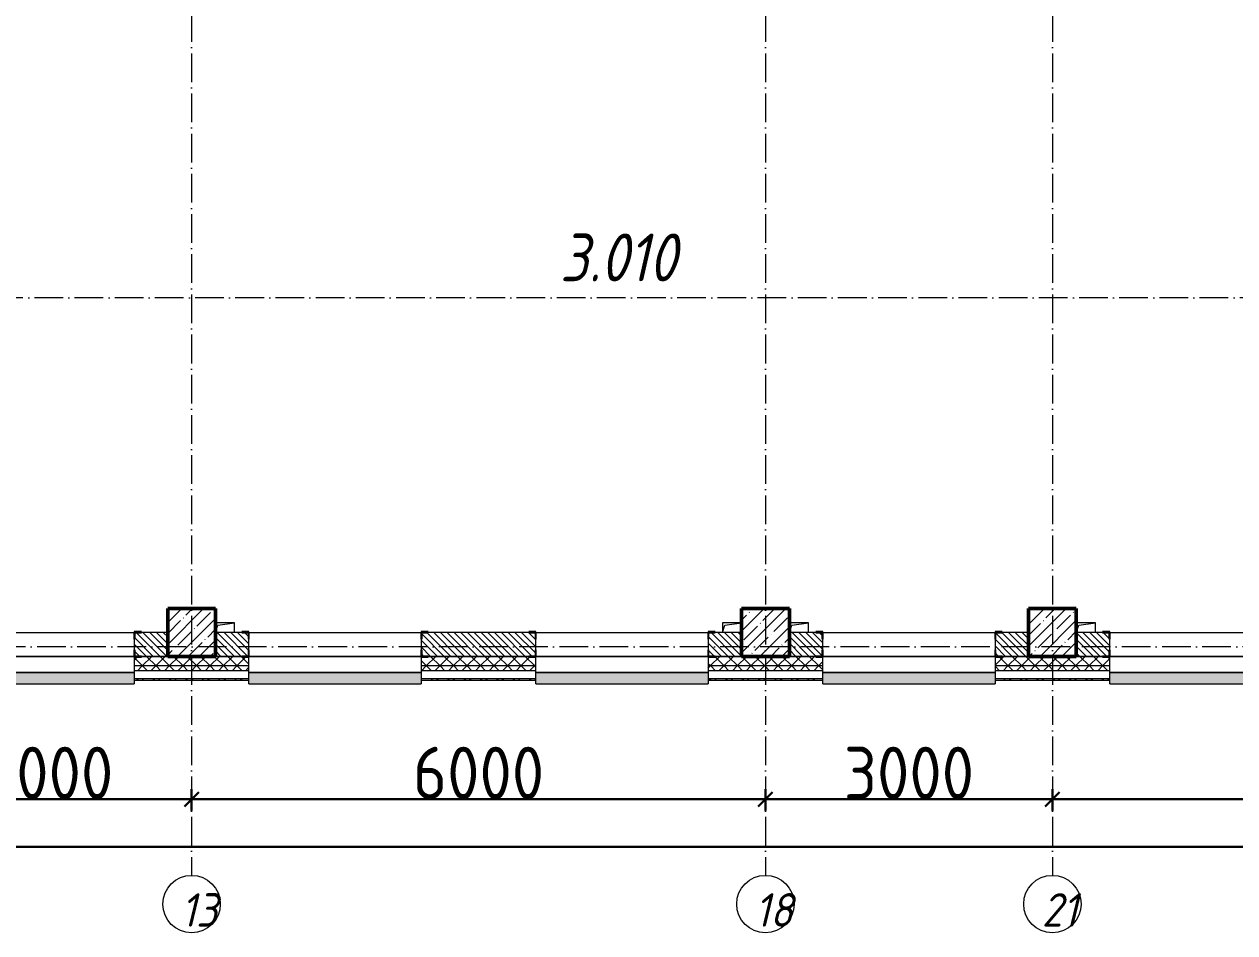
# Model space of a CAD drawing. Header units: millimetres. Extents: x 35697 to 388678, y -91946 to 171347.
# Drawn here: x 302971 to 315628, y -34572 to -25073 of the extents above; entities that cross this region are included whole.
import ezdxf

# ---------------------------------------------------------------- set-up
doc = ezdxf.new("R2010")
doc.units = ezdxf.units.MM
doc.linetypes.add('50_200_ШТРИХ_1Т_ш5_п1_п1_', pattern=[700, 500, -100, 0, -100])
for name, color, linetype, lineweight in [('A-____-____-DIMS', 7, 'Continuous', 9), ('A-GENM-____-MCUT', 7, 'Continuous', 25), ('A-GENM-____-OTLN', 7, 'Continuous', 9), ('A-GENM-____-OTLN-1', 7, 'Continuous', 25), ('A-GLAZ-____-OTLN', 7, 'Continuous', 9), ('A-WALL-____-MCUT', 7, 'Continuous', 13), ('A-WALL-____-MCUT-1', 7, 'Continuous', 9), ('A-WALL-____-OTLN', 7, 'Continuous', 9), ('A-WALL-____-PATT-1', 7, 'Continuous', 9), ('A-WALL-FNSH-MCUT-1', 7, 'Continuous', 9), ('S-COLS-____-MCUT', 7, 'Continuous', 50), ('S-COLS-____-OTLN', 7, 'Continuous', 9), ('S-GRID-____-IDEN', 7, 'Continuous', 9), ('S-GRID-____-OTLN-1', 7, '50_200_ШТРИХ_1Т_ш5_п1_п1_', 9), ('Марки помещений', 7, 'Continuous', 9), ('стяжа', 7, 'Continuous', 30)]:
    doc.layers.add(name, color=color, linetype=linetype, lineweight=lineweight)
doc.layers.add('A-GLAZ-____-OTLN-1', color=7, linetype='Continuous', lineweight=9, true_color=0xc0c0c0)
doc.styles.add('ISOCPEUR_I_2', font='isocpeui.ttf', dxfattribs={"width": 0.85, "height": 2.3})
doc.styles.add('ISOCPEUR_I_9', font='isocpeui.ttf', dxfattribs={"width": 0.9, "height": 250})
doc.styles.add('СПДС', font='isocpeur.ttf', dxfattribs={"width": 0.9})
doc.dimstyles.new('ISO-2_5_0_9К_БОЛЬШОЙ_ОСИ', dxfattribs={"dimscale": 304.8, "dimtxt": 248.995294, "dimasz": 0.492126, "dimexe": 0.393701, "dimexo": 0, "dimgap": 0, "dimtad": 1, "dimdec": 0, "dimzin": 0, "dimdsep": 46, "dimtxsty": 'ISOCPEUR_I_9', "dimblk1": 'OBLIQUE', "dimblk2": 'OBLIQUE', "dimsah": 1, "dimcen": 0.09, "dimdle": 0.393701, "dimazin": 0, "dimtfac": 1, "dimtdec": 4, "dimtix": 1, "dimtmove": 0, "dimatfit": 3, "dimfxl": 1, "dimtvp": 1, "dimtolj": 1, "dimtzin": 0, "dimarcsym": 2})
pattern_1 = [(45, (283770.71, -86863.46), (-70.71068, 70.71068), []), (135, (283770.71, -86863.46), (-70.71068, -70.71068), [])]
pattern_2 = [(135, (283770.707, -86863.456), (-35.35534, -35.35534), [])]

# ---------------------------------------------------------------- blocks, each defined once
blk = doc.blocks.new('BSC_Колонна _Прямоугольная - 500х500-25642906-АР1_План отверстий 3 этажа в осях 1-64_Ю-ЯЯ')
at = {"layer": 'S-COLS-____-OTLN'}
h = blk.add_hatch(dxfattribs=at)
h.set_pattern_fill('FP_19', color=256, style=0, pattern_type=2)
h.set_pattern_definition([(45, (-26950, -55431.04), (-114.04925, 114.04925), []), (45, (-26835.95, -55431.04), (-114.04925, 114.04925), [201.613, -40.323, 3.353, -36.97])])
h.paths.add_polyline_path([(-250, -250), (250, -250), (250, 250), (-250, 250), (-250, 178)], flags=0)
at = {"layer": 'S-COLS-____-MCUT'}
for p, q in [((250, 250), (-250, 250)), ((-250, 250), (-250, -250)), ((250, -250), (250, 250)), ((-250, -250), (250, -250))]:
    blk.add_line(p, q, dxfattribs=at)
blk = doc.blocks.new('BSC_Колонна _Прямоугольная - 500х500-V48-АР1_План отверстий 3 этажа в осях 1-64_Ю-ЯЯ')
at = {"layer": 'S-COLS-____-OTLN'}
h = blk.add_hatch(dxfattribs=at)
h.set_pattern_fill('FP_56', color=256, style=0, pattern_type=2)
h.set_pattern_definition([(45, (-29950, -55431.04), (-114.04925, 114.04925), []), (45, (-29835.95, -55431.04), (-114.04925, 114.04925), [201.613, -40.323, 3.353, -36.97])])
h.paths.add_polyline_path([(-250, -250), (250, -250), (250, 250), (-250, 250)], flags=0)
at = {"layer": 'S-COLS-____-MCUT'}
for p, q in [((250, 250), (-250, 250)), ((-250, 250), (-250, -250)), ((250, -250), (250, 250)), ((-250, -250), (250, -250))]:
    blk.add_line(p, q, dxfattribs=at)
blk = doc.blocks.new('BSC_Колонна _Прямоугольная - 500х500-V50-АР1_План отверстий 3 этажа в осях 1-64_Ю-ЯЯ')
at = {"layer": 'S-COLS-____-OTLN'}
h = blk.add_hatch(dxfattribs=at)
h.set_pattern_fill('FP_58', color=256, style=0, pattern_type=2)
h.set_pattern_definition([(45, (-20950, -55431.04), (-114.04925, 114.04925), []), (45, (-20835.95, -55431.04), (-114.04925, 114.04925), [201.613, -40.323, 3.353, -36.97])])
h.paths.add_polyline_path([(-250, -250), (250, -250), (250, 250), (-250, 250)], flags=0)
at = {"layer": 'S-COLS-____-MCUT'}
for p, q in [((250, 250), (-250, 250)), ((-250, 250), (-250, -250)), ((250, -250), (250, 250)), ((-250, -250), (250, -250))]:
    blk.add_line(p, q, dxfattribs=at)
blk = doc.blocks.new('Фахверк_СКБ_Уголок - 250_2700-27497298-АР1_План отверстий 3 этажа в осях 1-64_Ю-ЯЯ')
at = {"layer": 'A-GENM-____-MCUT'}
for p, q in [((200, 181), (125, 181)), ((125, 181), (125, 106)), ((131, 106), (131, 175)), ((131, 175), (200, 175)), ((200, 175), (200, 181)), ((125, 106), (131, 106)), ((131, -6), (125, -6)), ((125, -6), (125, -81)), ((125, -81), (200, -81)), ((131, -75), (131, -6)), ((200, -75), (131, -75)), ((200, -81), (200, -75))]:
    blk.add_line(p, q, dxfattribs=at)
blk = doc.blocks.new('AR_Отверстие прямоугольное _в плите_ - AR_Отверстие прямоугольное _в плите_-V178-АР1_План отверстий 3 этажа в осях 1-64_Ю-ЯЯ')
at = {"layer": 'A-GENM-____-OTLN'}
for p, q in [((100, 50), (-100, 50)), ((-100, -50), (-75, 25)), ((-75, 25), (100, 50)), ((100, -50), (100, 50))]:
    blk.add_line(p, q, dxfattribs=at)
blk = doc.blocks.new('AR_Отверстие прямоугольное _в плите_ - AR_Отверстие прямоугольное _в плите_-V185-АР1_План отверстий 3 этажа в осях 1-64_Ю-ЯЯ')
at = {"layer": 'A-GENM-____-OTLN'}
for p, q in [((100, 50), (-100, 50)), ((-100, 50), (-100, -50)), ((-100, -50), (-75, 25)), ((-75, 25), (100, 50))]:
    blk.add_line(p, q, dxfattribs=at)
blk = doc.blocks.new('Отлив_СКБ - Отлив витража_120_НВФ-31885687-АР1_План отверстий 3 этажа в осях 1-64_Ю-ЯЯ')
at = {"layer": 'A-GLAZ-____-OTLN-1'}
for points in [[(0, -2), (1800, -2), (1800, 0), (0, 0)], [(945, -120), (1800, -120), (1800, -2), (0, -2), (0, -120), (878, -120)]]:
    blk.add_hatch(color=256, dxfattribs=at).paths.add_polyline_path(points, flags=0)
at = {"layer": 'A-GLAZ-____-OTLN'}
for p, q in [((0, 0), (1800, 0)), ((1800, -2), (0, -2)), ((0, -120), (0, -83)), ((0, -120), (1800, -120)), ((1800, -83), (1800, -120))]:
    blk.add_line(p, q, dxfattribs=at)
blk = doc.blocks.new('Ось сетки - Круг_Ø6_00__ISO-2_5_0_9K_-25732049-АР1_План отверстий 3 этажа в осях 1-64_Ю-ЯЯ')
at = {"layer": 'S-GRID-____-IDEN'}
blk.add_circle((0, 0), 3, dxfattribs=at)
blk = doc.blocks.new('_Oblique')
at = {"color": 0, "linetype": 'ByBlock', "lineweight": -2}
blk.add_line((-0.5, -0.5), (0.5, 0.5), dxfattribs=at)
blk = doc.blocks.new('*D2163')
at = {"layer": 'A-____-____-DIMS', "color": 0, "lineweight": -2, "transparency": 16777216}
for p, q in [((301721, -33069), (301721, -33295)), ((304721, -33069), (304721, -33295)), ((301601, -33175), (304841, -33175))]:
    blk.add_line(p, q, dxfattribs=at)
at = {"layer": 'Defpoints', "color": 0, "transparency": 16777216}
for p in [(301721, -33069), (304721, -33069), (304721, -33175)]:
    blk.add_point(p, dxfattribs=at)
at = {"layer": 'A-____-____-DIMS', "color": 0, "lineweight": -2, "transparency": 16777216, "xscale": 150, "yscale": 150, "zscale": 150, "rotation": 180}
blk.add_blockref('_Oblique', (301721, -33175), dxfattribs=at)
at = {"layer": 'A-____-____-DIMS', "color": 0, "lineweight": -2, "transparency": 16777216, "xscale": 150, "yscale": 150, "zscale": 150}
blk.add_blockref('_Oblique', (304721, -33175), dxfattribs=at)
at = {"layer": 'A-____-____-DIMS', "color": 0, "transparency": 16777216, "insert": (303221, -32901), "char_height": 548.6, "attachment_point": 5, "style": 'СПДС'}
blk.add_mtext('\\A1;3000', dxfattribs=at)
blk = doc.blocks.new('*D2164')
at = {"layer": 'A-____-____-DIMS', "color": 0, "lineweight": -2, "transparency": 16777216}
for p, q in [((304721, -33069), (304721, -33295)), ((310721, -33069), (310721, -33295)), ((304601, -33175), (310841, -33175))]:
    blk.add_line(p, q, dxfattribs=at)
at = {"layer": 'Defpoints', "color": 0, "transparency": 16777216}
for p in [(304721, -33069), (310721, -33069), (310721, -33175)]:
    blk.add_point(p, dxfattribs=at)
at = {"layer": 'A-____-____-DIMS', "color": 0, "lineweight": -2, "transparency": 16777216, "xscale": 150, "yscale": 150, "zscale": 150, "rotation": 180}
blk.add_blockref('_Oblique', (304721, -33175), dxfattribs=at)
at = {"layer": 'A-____-____-DIMS', "color": 0, "lineweight": -2, "transparency": 16777216, "xscale": 150, "yscale": 150, "zscale": 150}
blk.add_blockref('_Oblique', (310721, -33175), dxfattribs=at)
at = {"layer": 'A-____-____-DIMS', "color": 0, "transparency": 16777216, "insert": (307721, -32901), "char_height": 548.6, "attachment_point": 5, "style": 'СПДС'}
blk.add_mtext('\\A1;6000', dxfattribs=at)
blk = doc.blocks.new('*D2165')
at = {"layer": 'A-____-____-DIMS', "color": 0, "lineweight": -2, "transparency": 16777216}
for p, q in [((310721, -33069), (310721, -33295)), ((313721, -33069), (313721, -33295)), ((310601, -33175), (313841, -33175))]:
    blk.add_line(p, q, dxfattribs=at)
at = {"layer": 'Defpoints', "color": 0, "transparency": 16777216}
for p in [(310721, -33069), (313721, -33069), (313721, -33175)]:
    blk.add_point(p, dxfattribs=at)
at = {"layer": 'A-____-____-DIMS', "color": 0, "lineweight": -2, "transparency": 16777216, "xscale": 150, "yscale": 150, "zscale": 150, "rotation": 180}
blk.add_blockref('_Oblique', (310721, -33175), dxfattribs=at)
at = {"layer": 'A-____-____-DIMS', "color": 0, "lineweight": -2, "transparency": 16777216, "xscale": 150, "yscale": 150, "zscale": 150}
blk.add_blockref('_Oblique', (313721, -33175), dxfattribs=at)
at = {"layer": 'A-____-____-DIMS', "color": 0, "transparency": 16777216, "insert": (312221, -32901), "char_height": 548.6, "attachment_point": 5, "style": 'СПДС'}
blk.add_mtext('\\A1;3000', dxfattribs=at)
blk = doc.blocks.new('*D2166')
at = {"layer": 'A-____-____-DIMS', "color": 0, "lineweight": -2, "transparency": 16777216}
for p, q in [((313721, -33069), (313721, -33295)), ((319721, -33069), (319721, -33295)), ((313601, -33175), (319841, -33175))]:
    blk.add_line(p, q, dxfattribs=at)
at = {"layer": 'Defpoints', "color": 0, "transparency": 16777216}
for p in [(313721, -33069), (319721, -33069), (319721, -33175)]:
    blk.add_point(p, dxfattribs=at)
at = {"layer": 'A-____-____-DIMS', "color": 0, "lineweight": -2, "transparency": 16777216, "xscale": 150, "yscale": 150, "zscale": 150, "rotation": 180}
blk.add_blockref('_Oblique', (313721, -33175), dxfattribs=at)
at = {"layer": 'A-____-____-DIMS', "color": 0, "lineweight": -2, "transparency": 16777216, "xscale": 150, "yscale": 150, "zscale": 150}
blk.add_blockref('_Oblique', (319721, -33175), dxfattribs=at)
at = {"layer": 'A-____-____-DIMS', "color": 0, "transparency": 16777216, "insert": (316721, -32901), "char_height": 548.6, "attachment_point": 5, "style": 'СПДС'}
blk.add_mtext('\\A1;6000', dxfattribs=at)
blk = doc.blocks.new('*D2179')
at = {"layer": 'A-____-____-DIMS', "color": 0, "lineweight": -2, "transparency": 16777216}
for p, q in [((281421, -33566), (281421, -33792)), ((354821, -33566), (354821, -33792)), ((281301, -33672), (354941, -33672))]:
    blk.add_line(p, q, dxfattribs=at)
at = {"layer": 'Defpoints', "color": 0, "transparency": 16777216}
for p in [(281421, -33566), (354821, -33566), (354821, -33672)]:
    blk.add_point(p, dxfattribs=at)
at = {"layer": 'A-____-____-DIMS', "color": 0, "lineweight": -2, "transparency": 16777216, "xscale": 150, "yscale": 150, "zscale": 150, "rotation": 180}
blk.add_blockref('_Oblique', (281421, -33672), dxfattribs=at)
at = {"layer": 'A-____-____-DIMS', "color": 0, "lineweight": -2, "transparency": 16777216, "xscale": 150, "yscale": 150, "zscale": 150}
blk.add_blockref('_Oblique', (354821, -33672), dxfattribs=at)
at = {"layer": 'A-____-____-DIMS', "color": 0, "transparency": 16777216, "insert": (318121, -33397), "char_height": 548.6, "attachment_point": 5, "style": 'СПДС'}
blk.add_mtext('\\A1;73400', dxfattribs=at)
blk = doc.blocks.new('3эт')
at = {"layer": 'S-GRID-____-OTLN-1', "color": 251, "ltscale": 0.6, "true_color": 0x636466}
for p, q in [((304720.7, 4029.4), (304720.7, -33971.9)), ((310720.7, 4029.4), (310720.7, -33971.9)), ((313720.7, 4029.4), (313720.7, -33971.9)), ((359250.7, -27932.4), (279101.9, -27932.4)), ((387845.1, -31582.4), (279101.9, -31582.4))]:
    blk.add_line(p, q, dxfattribs=at)
at = {"layer": 'S-GRID-____-IDEN', "xscale": 99.99999999999993, "yscale": 99.99999999999993, "zscale": 99.99999999999993, "rotation": 180}
for p in [(304720.7, -34271.9), (310720.7, -34271.9), (313720.7, -34271.9)]:
    blk.add_blockref('Ось сетки - Круг_Ø6_00__ISO-2_5_0_9K_-25732049-АР1_План отверстий 3 этажа в осях 1-64_Ю-ЯЯ', p, dxfattribs=at)
at = {"layer": 'S-GRID-____-IDEN', "char_height": 350, "width": 346.329, "attachment_point": 1, "style": 'ISOCPEUR_I_9'}
for s, insert in [('13', (304610.2, -34157.9)), ('18', (310610.2, -34157.9)), ('21', (313610.2, -34157.9))]:
    blk.add_mtext(s, dxfattribs=dict(at, insert=insert))
at = {"layer": 'A-____-____-DIMS'}
for base, p1, p2, override, picture, middle in [((304720.7, -33175), (301720.7, -33068.9), (304720.7, -33068.9), {"dimtxt": 1.8, "dimpost": '<>', "dimtxsty": 'СПДС', "dimfxl": 3000}, '*D2163', (303220.7, -32900.7)), ((310720.7, -33175), (304720.7, -33068.9), (310720.7, -33068.9), {"dimtxt": 1.8, "dimpost": '<>', "dimtxsty": 'СПДС', "dimfxl": 6000}, '*D2164', (307720.7, -32900.7)), ((313720.7, -33175), (310720.7, -33068.9), (313720.7, -33068.9), {"dimtxt": 1.8, "dimpost": '<>', "dimtxsty": 'СПДС', "dimfxl": 3000}, '*D2165', (312220.7, -32900.7)), ((319720.7, -33175), (313720.7, -33068.9), (319720.7, -33068.9), {"dimtxt": 1.8, "dimpost": '<>', "dimtxsty": 'СПДС', "dimfxl": 6000}, '*D2166', (316720.7, -32900.7)), ((354820.7, -33671.8), (281420.7, -33565.7), (354820.7, -33565.7), {"dimtxt": 1.8, "dimpost": '<>', "dimtxsty": 'СПДС', "dimfxl": 73400}, '*D2179', (318120.7, -33397.5))]:
    dim = blk.add_linear_dim(base=base, p1=p1, p2=p2, dimstyle='ISO-2_5_0_9К_БОЛЬШОЙ_ОСИ', override=override, dxfattribs=at)
    dim.commit()
    dim.dimension.update_dxf_attribs({"geometry": picture, "text_midpoint": middle})

msp = doc.modelspace()

# ---------------------------------------------------------------- hatches: boundary and pattern name
at = {"layer": 'A-WALL-____-PATT-1'}
h = msp.add_hatch(dxfattribs=at)
h.set_pattern_fill('FP_9', color=256, style=0, pattern_type=2)
h.set_pattern_definition(pattern_2)
h.paths.add_polyline_path([(304127, -31682), (304471, -31682), (304471, -31432), (304127, -31432), (304127, -31501), (304121, -31501), (304121, -31613), (304127, -31613)], flags=0)
h.paths.add_polyline_path([(302065, -31682), (302315, -31682), (302315, -31613), (302321, -31613), (302321, -31501), (302315, -31501), (302315, -31432), (301971, -31432), (301971, -31682)], flags=0)
h = msp.add_hatch(dxfattribs=at)
h.set_pattern_fill('FP_9', color=256, style=0, pattern_type=2)
h.set_pattern_definition(pattern_2)
h.paths.add_polyline_path([(310471, -31682), (310471, -31432), (310127, -31432), (310127, -31501), (310121, -31501), (310121, -31613), (310127, -31613), (310127, -31682), (310269, -31682)], flags=0)
h.paths.add_polyline_path([(307196, -31682), (308315, -31682), (308315, -31613), (308321, -31613), (308321, -31501), (308315, -31501), (308315, -31432), (307127, -31432), (307127, -31501), (307121, -31501), (307121, -31613), (307127, -31613), (307127, -31682)], flags=0)
h.paths.add_polyline_path([(305246, -31682), (305315, -31682), (305315, -31613), (305321, -31613), (305321, -31501), (305315, -31501), (305315, -31432), (304971, -31432), (304971, -31682), (305065, -31682)], flags=0)
h = msp.add_hatch(dxfattribs=at)
h.set_pattern_fill('FP_9', color=256, style=0, pattern_type=2)
h.set_pattern_definition(pattern_2)
h.paths.add_polyline_path([(313127, -31682), (313471, -31682), (313471, -31432), (313127, -31432), (313127, -31501), (313121, -31501), (313121, -31613), (313127, -31613)], flags=0)
h.paths.add_polyline_path([(311315, -31682), (311315, -31613), (311321, -31613), (311321, -31501), (311315, -31501), (311315, -31432), (310971, -31432), (310971, -31682), (311246, -31682)], flags=0)
h = msp.add_hatch(dxfattribs=at)
h.set_pattern_fill('FP_9', color=256, style=0, pattern_type=2)
h.set_pattern_definition(pattern_2)
h.paths.add_polyline_path([(317315, -31682), (317315, -31613), (317321, -31613), (317321, -31501), (317315, -31501), (317315, -31432), (316127, -31432), (316127, -31501), (316121, -31501), (316121, -31613), (316127, -31613), (316127, -31682), (317246, -31682)], flags=0)
h.paths.add_polyline_path([(319127, -31682), (319471, -31682), (319471, -31432), (319127, -31432), (319127, -31501), (319121, -31501), (319121, -31613), (319127, -31613)], flags=0)
h.paths.add_polyline_path([(314246, -31682), (314315, -31682), (314315, -31613), (314321, -31613), (314321, -31501), (314315, -31501), (314315, -31432), (313971, -31432), (313971, -31682)], flags=0)
h = msp.add_hatch(dxfattribs=at)
h.set_pattern_fill('FP_4', color=256, style=0, pattern_type=2)
h.set_pattern_definition(pattern_1)
h.paths.add_polyline_path([(357990, -31782), (358071, -31782), (358071, -31682), (351721, -31682), (351721, -31782), (354455, -31782)], flags=0)
h.paths.add_polyline_path([(347385, -31782), (347771, -31782), (347771, -31688), (347696, -31688), (347696, -31682), (346746, -31682), (346746, -31688), (346671, -31688), (346671, -31782), (347021, -31782)], flags=0)
h.paths.add_polyline_path([(349153, -31782), (350721, -31782), (350721, -31682), (348846, -31682), (348846, -31688), (348771, -31688), (348771, -31782)], flags=0)
h.paths.add_polyline_path([(343746, -31782), (344871, -31782), (344871, -31688), (344796, -31688), (344796, -31682), (343746, -31682), (343746, -31688), (343671, -31688), (343671, -31782), (343677, -31782)], flags=0)
h.paths.add_polyline_path([(341871, -31782), (341871, -31688), (341796, -31688), (341796, -31682), (340746, -31682), (340746, -31688), (340671, -31688), (340671, -31782), (341199, -31782)], flags=0)
h.paths.add_polyline_path([(337746, -31782), (338871, -31782), (338871, -31688), (338796, -31688), (338796, -31682), (337746, -31682), (337746, -31688), (337671, -31688), (337671, -31782)], flags=0)
h.paths.add_polyline_path([(335796, -31782), (335871, -31782), (335871, -31688), (335796, -31688), (335796, -31682), (334746, -31682), (334746, -31688), (334671, -31688), (334671, -31782), (335013, -31782)], flags=0)
h.paths.add_polyline_path([(332021, -31782), (332871, -31782), (332871, -31688), (332796, -31688), (332796, -31682), (331746, -31682), (331746, -31688), (331671, -31688), (331671, -31782), (331746, -31782)], flags=0)
h.paths.add_polyline_path([(329711, -31782), (329871, -31782), (329871, -31688), (329796, -31688), (329796, -31682), (328196, -31682), (328196, -31688), (328121, -31688), (328121, -31782), (328827, -31782)], flags=0)
h.paths.add_polyline_path([(326176, -31782), (326321, -31782), (326321, -31688), (326246, -31688), (326246, -31682), (325196, -31682), (325196, -31688), (325121, -31688), (325121, -31782)], flags=0)
h.paths.add_polyline_path([(323321, -31782), (323321, -31688), (323246, -31688), (323246, -31682), (322196, -31682), (322196, -31688), (322121, -31688), (322121, -31782), (322641, -31782)], flags=0)
h.paths.add_polyline_path([(319990, -31782), (320321, -31782), (320321, -31688), (320246, -31688), (320246, -31682), (319196, -31682), (319196, -31688), (319121, -31688), (319121, -31782), (319548, -31782)], flags=0)
h.paths.add_polyline_path([(316196, -31782), (317321, -31782), (317321, -31688), (317246, -31688), (317246, -31682), (316196, -31682), (316196, -31688), (316121, -31688), (316121, -31782), (316127, -31782)], flags=0)
h.paths.add_polyline_path([(313121, -31782), (314321, -31782), (314321, -31688), (314246, -31688), (314246, -31682), (313196, -31682), (313196, -31688), (313121, -31688)], flags=0)
h.paths.add_polyline_path([(311321, -31782), (311321, -31688), (311246, -31688), (311246, -31682), (310196, -31682), (310196, -31688), (310121, -31688), (310121, -31782), (311152, -31782)], flags=0)
h.paths.add_polyline_path([(307196, -31782), (308321, -31782), (308321, -31688), (308246, -31688), (308246, -31682), (307196, -31682), (307196, -31688), (307121, -31688), (307121, -31782), (307127, -31782)], flags=0)
h.paths.add_polyline_path([(305321, -31782), (305321, -31688), (305246, -31688), (305246, -31682), (304196, -31682), (304196, -31688), (304121, -31688), (304121, -31782), (305246, -31782)], flags=0)
h.paths.add_polyline_path([(301971, -31782), (302321, -31782), (302321, -31688), (302246, -31688), (302246, -31682), (301196, -31682), (301196, -31688), (301121, -31688), (301121, -31782), (301471, -31782)], flags=0)
h.paths.add_polyline_path([(300121, -31782), (300121, -31688), (300046, -31688), (300046, -31682), (290321, -31682), (290321, -31782), (299664, -31782)], flags=0)
h.paths.add_polyline_path([(289321, -31782), (289321, -31682), (281321, -31682), (281321, -31782), (287292, -31782)], flags=0)
h = msp.add_hatch(dxfattribs=at)
h.set_pattern_fill('FP_4', color=256, style=0, pattern_type=2)
h.set_pattern_definition(pattern_1)
h.paths.add_polyline_path([(358071, -31832), (358071, -31782), (351721, -31782), (351721, -31832), (357990, -31832)], flags=0)
h.paths.add_polyline_path([(350721, -31832), (350721, -31782), (348771, -31782), (348771, -31832), (349153, -31832)], flags=0)
h.paths.add_polyline_path([(344871, -31832), (344871, -31782), (343671, -31782), (343671, -31832), (343850, -31832)], flags=0)
h.paths.add_polyline_path([(347385, -31832), (347771, -31832), (347771, -31782), (346671, -31782), (346671, -31832)], flags=0)
h.paths.add_polyline_path([(341199, -31832), (341871, -31832), (341871, -31782), (340671, -31782), (340671, -31832)], flags=0)
h.paths.add_polyline_path([(338871, -31832), (338871, -31782), (337671, -31782), (337671, -31832), (338548, -31832)], flags=0)
h.paths.add_polyline_path([(335871, -31832), (335871, -31782), (334671, -31782), (334671, -31832), (335013, -31832)], flags=0)
h.paths.add_polyline_path([(332871, -31832), (332871, -31782), (331671, -31782), (331671, -31832), (332362, -31832)], flags=0)
h.paths.add_polyline_path([(329871, -31832), (329871, -31782), (328121, -31782), (328121, -31832), (329711, -31832)], flags=0)
h.paths.add_polyline_path([(326321, -31832), (326321, -31782), (325121, -31782), (325121, -31832), (326176, -31832)], flags=0)
h.paths.add_polyline_path([(323321, -31832), (323321, -31782), (322121, -31782), (322121, -31832), (322641, -31832)], flags=0)
h.paths.add_polyline_path([(320321, -31832), (320321, -31782), (319121, -31782), (319121, -31832), (319990, -31832)], flags=0)
h.paths.add_polyline_path([(316121, -31832), (317321, -31832), (317321, -31782), (316121, -31782)], flags=0)
h.paths.add_polyline_path([(313804, -31832), (314321, -31832), (314321, -31782), (313121, -31782), (313121, -31832)], flags=0)
h.paths.add_polyline_path([(311152, -31832), (311321, -31832), (311321, -31782), (310121, -31782), (310121, -31832), (310269, -31832)], flags=0)
h.paths.add_polyline_path([(308321, -31832), (308321, -31782), (307121, -31782), (307121, -31832), (307617, -31832)], flags=0)
h.paths.add_polyline_path([(304966, -31832), (305321, -31832), (305321, -31782), (304121, -31782), (304121, -31832)], flags=0)
h.paths.add_polyline_path([(302315, -31832), (302321, -31832), (302321, -31782), (301121, -31782), (301121, -31832), (301431, -31832)], flags=0)
h.paths.add_polyline_path([(299664, -31832), (300121, -31832), (300121, -31782), (290321, -31782), (290321, -31832), (297896, -31832)], flags=0)
h.paths.add_polyline_path([(289321, -31832), (289321, -31782), (281221, -31782), (281221, -31832), (287292, -31832)], flags=0)
h = msp.add_hatch(dxfattribs=at)
h.set_pattern_fill('FP_6', color=256, style=0, pattern_type=2)
h.set_pattern_definition([(45, (283770.71, -86863.46), (-85.53659, 85.53659), []), (45, (283827.73, -86863.46), (-85.53659, 85.53659), [])])
h.paths.add_polyline_path([(328827, -31932), (328986, -31932), (328986, -31912), (328121, -31912), (328121, -31932)], flags=0)
h.paths.add_polyline_path([(326321, -31932), (326321, -31912), (325121, -31912), (325121, -31932), (326176, -31932)], flags=0)
h.paths.add_polyline_path([(323321, -31932), (323321, -31912), (322121, -31912), (322121, -31932), (322641, -31932)], flags=0)
h.paths.add_polyline_path([(320321, -31932), (320321, -31912), (319121, -31912), (319121, -31932), (319990, -31932)], flags=0)
h.paths.add_polyline_path([(317321, -31932), (317321, -31912), (316121, -31912), (316121, -31932), (316455, -31932)], flags=0)
h.paths.add_polyline_path([(313804, -31932), (314321, -31932), (314321, -31912), (313121, -31912), (313121, -31932)], flags=0)
h.paths.add_polyline_path([(311152, -31932), (311321, -31932), (311321, -31912), (310121, -31912), (310121, -31932), (310269, -31932)], flags=0)
h.paths.add_polyline_path([(307121, -31932), (308321, -31932), (308321, -31912), (307121, -31912)], flags=0)
h.paths.add_polyline_path([(304121, -31932), (305321, -31932), (305321, -31912), (304121, -31912)], flags=0)
h.paths.add_polyline_path([(301121, -31932), (302321, -31932), (302321, -31912), (301121, -31912)], flags=0)
h.paths.add_polyline_path([(300121, -31932), (300121, -31912), (290321, -31912), (290321, -31932), (299664, -31932)], flags=0)
h.paths.add_polyline_path([(289321, -31932), (289321, -31912), (281091, -31912), (281091, -31932), (287292, -31932)], flags=0)

# ---------------------------------------------------------------- linework, layer by layer
at = {"layer": 'A-WALL-____-MCUT'}
for p, q in [((304121, -31501), (304121, -31613)), ((304471, -31432), (304196, -31432)), ((305246, -31432), (304971, -31432)), ((305321, -31613), (305321, -31501)), ((307121, -31501), (307121, -31613)), ((308246, -31432), (307196, -31432)), ((308321, -31613), (308321, -31501)), ((310121, -31501), (310121, -31613)), ((310471, -31432), (310196, -31432)), ((311246, -31432), (310971, -31432)), ((311321, -31613), (311321, -31501)), ((313121, -31501), (313121, -31613)), ((313471, -31432), (313196, -31432)), ((314246, -31432), (313971, -31432)), ((314321, -31613), (314321, -31501)), ((304121, -31688), (304121, -31912)), ((305321, -31912), (305321, -31688)), ((307121, -31688), (307121, -31912)), ((308321, -31912), (308321, -31688)), ((310121, -31688), (310121, -31912)), ((311321, -31912), (311321, -31688)), ((313121, -31688), (313121, -31912)), ((314321, -31912), (314321, -31688)), ((304121, -31912), (305321, -31912)), ((307121, -31912), (308321, -31912)), ((310121, -31912), (311321, -31912)), ((313121, -31912), (314321, -31912))]:
    msp.add_line(p, q, dxfattribs=at)
at = {"layer": 'A-WALL-____-MCUT-1'}
for p, q in [((304471, -31682), (304196, -31682)), ((304196, -31682), (304471, -31682)), ((305246, -31682), (304971, -31682)), ((304971, -31682), (305246, -31682)), ((308246, -31682), (307196, -31682)), ((307196, -31682), (308246, -31682)), ((310471, -31682), (310196, -31682)), ((310196, -31682), (310471, -31682)), ((311246, -31682), (310971, -31682)), ((310971, -31682), (311246, -31682)), ((313471, -31682), (313196, -31682)), ((313196, -31682), (313471, -31682)), ((314246, -31682), (313971, -31682)), ((313971, -31682), (314246, -31682)), ((305321, -31782), (304121, -31782)), ((305321, -31832), (304121, -31832)), ((308321, -31782), (307121, -31782)), ((308321, -31832), (307121, -31832)), ((311321, -31782), (310121, -31782)), ((311321, -31832), (310121, -31832)), ((314321, -31782), (313121, -31782)), ((314321, -31832), (313121, -31832))]:
    msp.add_line(p, q, dxfattribs=at)
at = {"layer": 'A-WALL-____-OTLN'}
for p, q in [((302321, -31432), (304121, -31432)), ((305321, -31432), (307121, -31432)), ((308321, -31432), (310121, -31432)), ((311321, -31432), (313121, -31432)), ((314321, -31432), (316121, -31432)), ((302321, -31682), (304121, -31682)), ((304121, -31682), (302321, -31682)), ((305321, -31682), (307121, -31682)), ((307121, -31682), (305321, -31682)), ((308321, -31682), (310121, -31682)), ((310121, -31682), (308321, -31682)), ((311321, -31682), (313121, -31682)), ((313121, -31682), (311321, -31682)), ((314321, -31682), (316121, -31682)), ((316121, -31682), (314321, -31682))]:
    msp.add_line(p, q, dxfattribs=at)
at = {"layer": 'A-WALL-FNSH-MCUT-1'}
for p, q in [((304121, -31912), (304121, -31932)), ((304121, -31932), (305321, -31932)), ((305321, -31932), (305321, -31912)), ((307121, -31912), (307121, -31932)), ((307121, -31932), (308321, -31932)), ((308321, -31932), (308321, -31912)), ((310121, -31912), (310121, -31932)), ((310121, -31932), (311321, -31932)), ((311321, -31932), (311321, -31912)), ((313121, -31912), (313121, -31932)), ((313121, -31932), (314321, -31932)), ((314321, -31932), (314321, -31912))]:
    msp.add_line(p, q, dxfattribs=at)

# ---------------------------------------------------------------- block references
at = {"layer": 'A-GENM-____-OTLN'}
for name, p in [('AR_Отверстие прямоугольное _в плите_ - AR_Отверстие прямоугольное _в плите_-V178-АР1_План отверстий 3 этажа в осях 1-64_Ю-ЯЯ', (305071, -31382)), ('AR_Отверстие прямоугольное _в плите_ - AR_Отверстие прямоугольное _в плите_-V185-АР1_План отверстий 3 этажа в осях 1-64_Ю-ЯЯ', (310371, -31382)), ('AR_Отверстие прямоугольное _в плите_ - AR_Отверстие прямоугольное _в плите_-V178-АР1_План отверстий 3 этажа в осях 1-64_Ю-ЯЯ', (311071, -31382)), ('AR_Отверстие прямоугольное _в плите_ - AR_Отверстие прямоугольное _в плите_-V178-АР1_План отверстий 3 этажа в осях 1-64_Ю-ЯЯ', (314071, -31382))]:
    msp.add_blockref(name, p, dxfattribs=at)
at = {"layer": 'A-GENM-____-OTLN-1'}
for p in [(303996, -31607), (306996, -31607), (309996, -31607), (312996, -31607)]:
    msp.add_blockref('Фахверк_СКБ_Уголок - 250_2700-27497298-АР1_План отверстий 3 этажа в осях 1-64_Ю-ЯЯ', p, dxfattribs=at)
at = {"layer": 'A-GENM-____-OTLN-1', "rotation": 180}
for p in [(305446, -31507), (308446, -31507), (311446, -31507), (314446, -31507)]:
    msp.add_blockref('Фахверк_СКБ_Уголок - 250_2700-27497298-АР1_План отверстий 3 этажа в осях 1-64_Ю-ЯЯ', p, dxfattribs=at)
at = {"layer": 'A-GLAZ-____-OTLN'}
for p in [(302321, -31849), (305321, -31849), (308321, -31849), (311321, -31849), (314321, -31849)]:
    msp.add_blockref('Отлив_СКБ - Отлив витража_120_НВФ-31885687-АР1_План отверстий 3 этажа в осях 1-64_Ю-ЯЯ', p, dxfattribs=at)
at = {"layer": 'S-COLS-____-OTLN'}
for name, p in [('BSC_Колонна _Прямоугольная - 500х500-V50-АР1_План отверстий 3 этажа в осях 1-64_Ю-ЯЯ', (304721, -31432)), ('BSC_Колонна _Прямоугольная - 500х500-25642906-АР1_План отверстий 3 этажа в осях 1-64_Ю-ЯЯ', (310721, -31432)), ('BSC_Колонна _Прямоугольная - 500х500-V48-АР1_План отверстий 3 этажа в осях 1-64_Ю-ЯЯ', (313721, -31432))]:
    msp.add_blockref(name, p, dxfattribs=at)
at = {"layer": 'стяжа'}
msp.add_blockref('3эт', (0, 0), dxfattribs=at)

# ---------------------------------------------------------------- texts
at = {"layer": 'Марки помещений', "insert": (308572, -27261), "char_height": 500, "width": 737.55, "attachment_point": 1, "style": 'ISOCPEUR_I_2'}
msp.add_mtext('3.010', dxfattribs=at)

doc.saveas('drawing.dxf')
